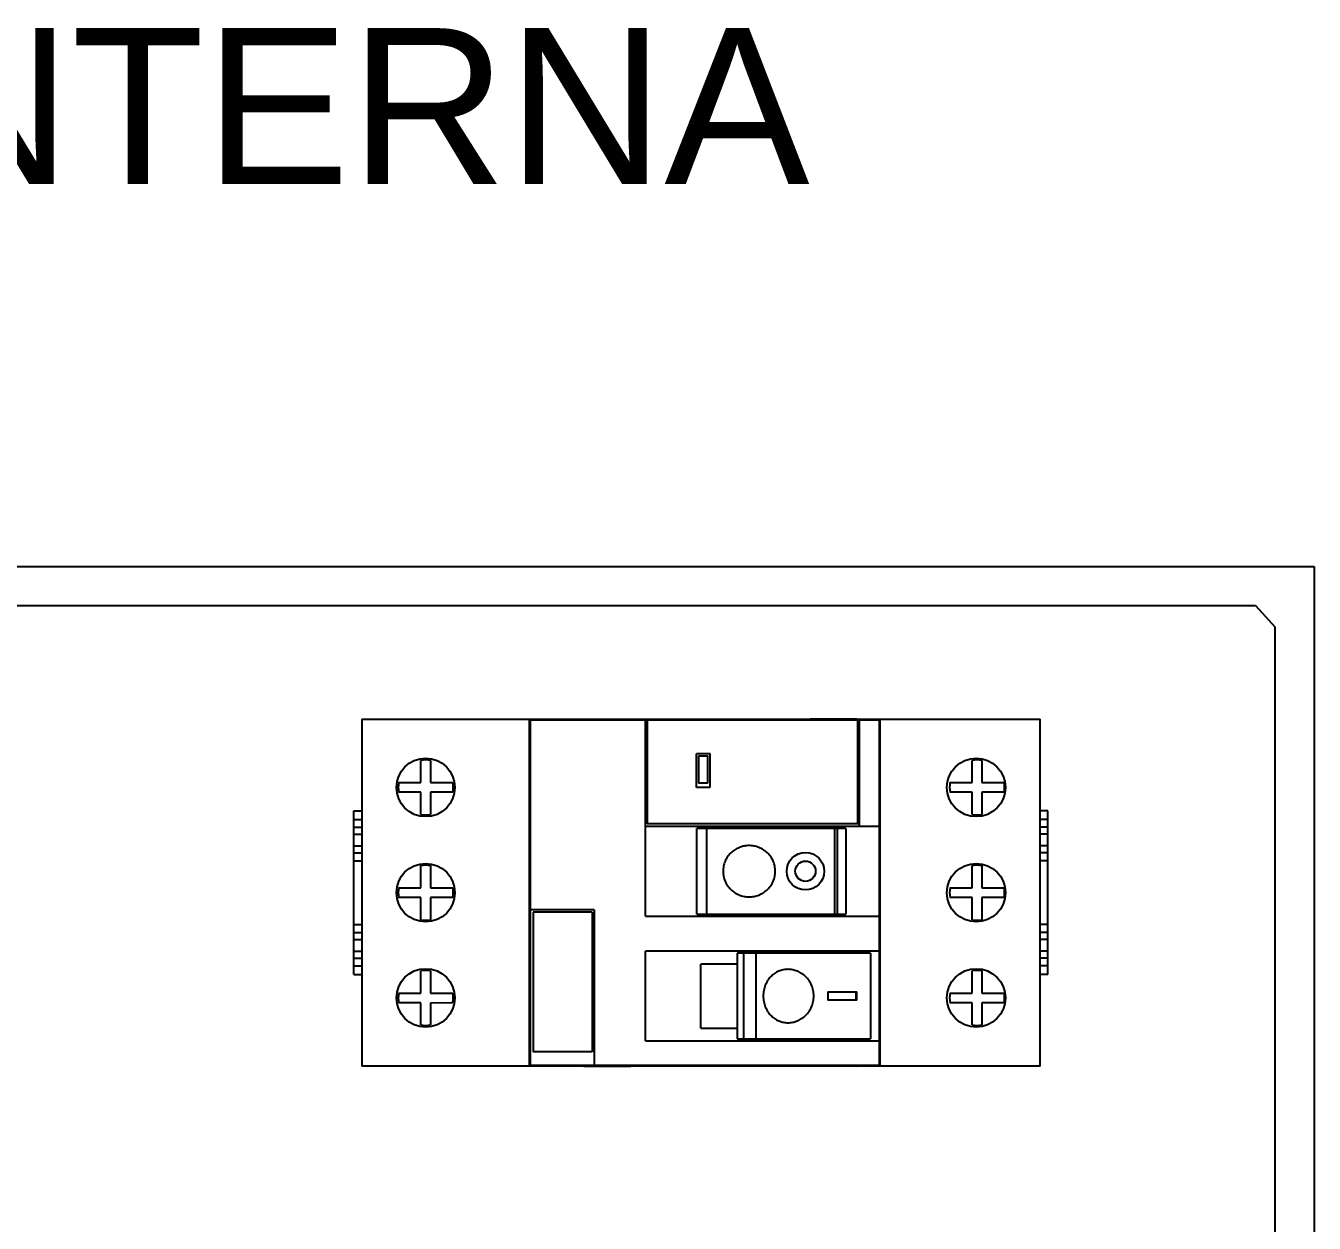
# Model space of a CAD drawing. Header units: millimetres. Extents: x -72 to 2978, y -1067 to 2817.
# Drawn here: x 1569 to 1734.2, y 240.7 to 394.3 of the extents above; entities that cross this region are included whole.
import ezdxf

# ---------------------------------------------------------------- set-up
doc = ezdxf.new("R2010")
doc.units = ezdxf.units.MM
doc.layers.add('00_COMPONENTS_1', color=7, linetype='Continuous')
doc.styles.get("Standard").update_dxf_attribs({"font": 'arial.ttf'})

msp = doc.modelspace()

# ---------------------------------------------------------------- linework, layer by layer
for p, q in [((1425.22, 324.88), (1734.21, 324.88)), ((1734.21, 324.88), (1734.21, 24.88)), ((1646.56, 305.22), (1640.56, 305.22)), ((1675.56, 305.32), (1669.56, 305.32)), ((1699.07, 260.82), (1612.07, 260.82)), ((1640.56, 260.82), (1646.56, 260.82)), ((1669.56, 260.92), (1675.56, 260.82))]:
    msp.add_line(p, q)
at = {"color": 30, "true_color": 0xf8991e}
for p, q in [((1434.49, 319.88), (1726.69, 319.88)), ((1726.69, 319.88), (1729.2, 317.11)), ((1729.18, 317.14), (1729.18, 30.72))]:
    msp.add_line(p, q, dxfattribs=at)
at = {"layer": '00_COMPONENTS_1', "color": 7}
for p, q in [((1612.07, 305.32), (1612.07, 260.82)), ((1612.07, 305.32), (1699.07, 305.32)), ((1633.57, 260.82), (1633.57, 305.32)), ((1633.67, 305.22), (1648.47, 305.22)), ((1633.67, 305.22), (1633.67, 260.92)), ((1648.47, 280.07), (1648.47, 305.22)), ((1648.67, 305.22), (1675.67, 305.22)), ((1648.67, 305.22), (1648.67, 291.9)), ((1675.67, 291.9), (1675.67, 305.22)), ((1675.67, 304.22), (1675.87, 304.22)), ((1675.87, 305.22), (1678.47, 305.22)), ((1675.87, 305.22), (1675.87, 291.57)), ((1678.47, 260.92), (1678.47, 305.22)), ((1678.57, 260.82), (1678.57, 305.32)), ((1699.07, 260.82), (1699.07, 305.32)), ((1656.73, 300.89), (1655.01, 300.89)), ((1619.64, 297.2), (1619.64, 300.04)), ((1620.9, 300.04), (1620.9, 297.2)), ((1655.27, 300.61), (1656.47, 300.61)), ((1655.27, 300.61), (1655.27, 297.11)), ((1656.47, 297.11), (1656.47, 300.61)), ((1690.35, 297.19), (1690.35, 300.04)), ((1691.6, 300.04), (1691.6, 297.19)), ((1616.8, 297.2), (1619.64, 297.2)), ((1619.64, 295.94), (1616.8, 295.94)), ((1619.64, 293.1), (1619.64, 295.94)), ((1620.9, 297.2), (1623.74, 297.2)), ((1620.9, 295.94), (1620.9, 293.1)), ((1623.74, 295.94), (1620.9, 295.94)), ((1655.02, 296.58), (1656.72, 296.58)), ((1656.47, 297.11), (1655.27, 297.11)), ((1687.5, 297.19), (1690.35, 297.19)), ((1690.35, 295.94), (1687.5, 295.94)), ((1690.35, 293.1), (1690.35, 295.94)), ((1691.6, 297.19), (1694.44, 297.19)), ((1694.44, 295.94), (1691.6, 295.94)), ((1691.6, 295.94), (1691.6, 293.1)), ((1611.07, 272.57), (1611.07, 293.57)), ((1611.07, 293.57), (1612.07, 293.57)), ((1611.07, 292.47), (1612.07, 292.47)), ((1700.07, 293.57), (1699.07, 293.57)), ((1700.07, 292.47), (1699.07, 292.47)), ((1700.07, 272.57), (1700.07, 293.57)), ((1611.07, 291.47), (1612.07, 291.47)), ((1678.47, 291.57), (1648.47, 291.57)), ((1675.67, 291.9), (1648.67, 291.9)), ((1674.13, 291.32), (1655.03, 291.32)), ((1655.03, 280.32), (1655.03, 291.32)), ((1656.27, 291.32), (1656.27, 280.32)), ((1672.73, 280.32), (1672.73, 291.32)), ((1673.03, 291.32), (1673.03, 280.32)), ((1674.13, 291.32), (1674.13, 280.32)), ((1675.87, 291.9), (1675.67, 291.9)), ((1700.07, 291.47), (1699.07, 291.47)), ((1611.07, 290.57), (1612.07, 290.57)), ((1700.07, 290.57), (1699.07, 290.57)), ((1611.07, 289.07), (1612.07, 289.07)), ((1611.07, 288.17), (1612.07, 288.17)), ((1700.07, 289.07), (1699.07, 289.07)), ((1700.07, 288.17), (1699.07, 288.17)), ((1611.07, 287.17), (1612.07, 287.17)), ((1619.64, 283.7), (1619.64, 286.54)), ((1620.9, 286.54), (1620.9, 283.7)), ((1690.34, 283.7), (1690.34, 286.54)), ((1691.6, 286.54), (1691.6, 283.7)), ((1700.07, 287.17), (1699.07, 287.17)), ((1616.8, 283.7), (1619.64, 283.7)), ((1620.9, 283.7), (1623.74, 283.7)), ((1687.5, 283.7), (1690.34, 283.7)), ((1691.6, 283.7), (1694.44, 283.7)), ((1619.64, 282.44), (1616.8, 282.44)), ((1619.64, 279.6), (1619.64, 282.44)), ((1620.9, 282.44), (1620.9, 279.6)), ((1623.74, 282.44), (1620.9, 282.44)), ((1690.34, 282.44), (1687.5, 282.44)), ((1690.34, 279.6), (1690.34, 282.44)), ((1694.44, 282.44), (1691.6, 282.44)), ((1691.6, 282.44), (1691.6, 279.6)), ((1641.89, 280.87), (1633.67, 280.87)), ((1634.07, 280.59), (1634.07, 262.64)), ((1641.62, 280.59), (1634.07, 280.59)), ((1641.62, 280.59), (1641.62, 262.64)), ((1641.89, 280.87), (1641.89, 260.92)), ((1648.47, 280.07), (1678.47, 280.07)), ((1655.03, 280.32), (1674.13, 280.32)), ((1611.07, 278.97), (1612.07, 278.97)), ((1611.07, 277.97), (1612.07, 277.97)), ((1700.07, 278.97), (1699.07, 278.97)), ((1700.07, 277.97), (1699.07, 277.97)), ((1611.07, 277.07), (1612.07, 277.07)), ((1700.07, 277.07), (1699.07, 277.07)), ((1611.07, 275.57), (1612.07, 275.57)), ((1611.07, 274.67), (1612.07, 274.67)), ((1648.47, 264.07), (1648.47, 275.57)), ((1678.47, 275.57), (1648.47, 275.57)), ((1660.23, 275.32), (1660.23, 264.32)), ((1677.32, 275.32), (1660.23, 275.32)), ((1661.07, 264.32), (1661.07, 275.32)), ((1662.6, 275.32), (1662.6, 264.32)), ((1677.32, 275.32), (1677.32, 264.32)), ((1700.07, 275.57), (1699.07, 275.57)), ((1700.07, 274.67), (1699.07, 274.67)), ((1611.07, 273.67), (1612.07, 273.67)), ((1619.64, 270.2), (1619.64, 273.04)), ((1620.9, 273.04), (1620.9, 270.2)), ((1655.55, 265.71), (1655.55, 273.91)), ((1660.23, 273.91), (1655.55, 273.91)), ((1660.23, 273.92), (1657.49, 273.92)), ((1690.34, 270.2), (1690.34, 273.04)), ((1691.6, 273.04), (1691.6, 270.2)), ((1700.07, 273.67), (1699.07, 273.67)), ((1611.07, 272.57), (1612.07, 272.57)), ((1700.07, 272.57), (1699.07, 272.57)), ((1616.8, 270.2), (1619.64, 270.2)), ((1620.9, 270.2), (1623.74, 270.2)), ((1671.86, 270.37), (1675.57, 270.37)), ((1671.86, 270.37), (1671.86, 269.27)), ((1675.46, 269.27), (1675.46, 270.37)), ((1675.57, 269.27), (1675.57, 270.37)), ((1687.5, 270.2), (1690.34, 270.2)), ((1691.6, 270.2), (1694.44, 270.2)), ((1619.64, 268.94), (1616.8, 268.94)), ((1619.64, 266.1), (1619.64, 268.94)), ((1620.9, 268.94), (1623.74, 268.97)), ((1620.9, 268.94), (1620.9, 266.1)), ((1675.57, 269.27), (1671.86, 269.27)), ((1690.34, 268.94), (1687.5, 268.94)), ((1690.34, 266.1), (1690.34, 268.94)), ((1694.44, 268.94), (1691.6, 268.94)), ((1691.6, 268.94), (1691.6, 266.1)), ((1655.55, 265.71), (1660.23, 265.71)), ((1648.47, 264.07), (1678.47, 264.07)), ((1660.23, 264.32), (1677.32, 264.32)), ((1641.62, 262.64), (1634.07, 262.64)), ((1699.07, 260.82), (1612.07, 260.82)), ((1678.47, 260.92), (1633.67, 260.92))]:
    msp.add_line(p, q, dxfattribs=at)
for centre, radius in [((1620.27, 296.57), 3.75), ((1690.87, 296.57), 3.75), ((1668.97, 285.82), 2.4), ((1620.27, 283.07), 3.75), ((1668.97, 285.82), 1.3), ((1690.87, 283.07), 3.75), ((1620.27, 269.57), 3.75), ((1690.87, 269.57), 3.75)]:
    msp.add_circle(centre, radius, dxfattribs=at)
for centre, radius, start, end in [((1207.22, 298.57), 447.8, 359.7448, 0.2964), ((2103.78, 298.57), 447.06, 179.7031, 180.2557), ((1620.27, 296.57), 3.52, 79.7046, 100.2954), ((1690.97, 296.57), 3.52, 79.7046, 100.1303), ((1620.27, 296.57), 3.52, 169.7046, 190.2954), ((1620.27, 296.57), 3.52, 349.7046, 10.2954), ((1690.97, 296.57), 3.52, 169.7872, 190.2954), ((1690.97, 296.57), 3.52, 349.7046, 10.2128), ((1620.27, 296.57), 3.52, 259.7046, 280.2954), ((1690.97, 296.57), 3.52, 259.8697, 280.2954), ((1620.27, 283.07), 3.52, 79.7046, 100.2954), ((1690.97, 283.07), 3.52, 79.7046, 100.2954), ((1620.27, 283.07), 3.52, 169.7046, 190.2954), ((1620.27, 283.07), 3.52, 349.7046, 10.2954), ((1690.97, 283.07), 3.52, 169.7046, 190.2954), ((1690.97, 283.07), 3.52, 349.7046, 10.2954), ((1620.27, 283.07), 3.52, 259.7046, 280.2954), ((1690.97, 283.07), 3.52, 259.7046, 280.2954), ((1620.27, 269.57), 3.52, 79.7046, 100.2954), ((1690.97, 269.57), 3.52, 79.7046, 100.2954), ((1620.27, 269.57), 3.52, 169.7046, 190.3517), ((1620.27, 269.57), 3.52, 350.1573, 10.2954), ((1690.97, 269.57), 3.52, 169.7046, 190.2954), ((1690.97, 269.57), 3.52, 349.7046, 10.2954), ((1620.27, 269.57), 3.52, 259.7046, 280.2954), ((1690.97, 269.57), 3.52, 259.7046, 280.2954)]:
    msp.add_arc(centre, radius, start, end, dxfattribs=at)
for points, knots in [([(1665.1, 285.82), (1665.1, 286.04), (1665.05, 286.47), (1664.86, 287.1), (1664.54, 287.68), (1664.11, 288.18), (1663.6, 288.58), (1663.01, 288.88), (1662.39, 289.07), (1661.74, 289.13), (1661.09, 289.07), (1660.46, 288.88), (1659.89, 288.58), (1659.38, 288.18), (1658.96, 287.68), (1658.64, 287.1), (1658.45, 286.47), (1658.4, 286.04), (1658.4, 285.82)], [0, 0, 0, 0, 0.062767, 0.12557, 0.188302, 0.250997, 0.313624, 0.376154, 0.438571, 0.50087, 0.563075, 0.625225, 0.687384, 0.74962, 0.811997, 0.874531, 0.937246, 1, 1, 1, 1]), ([(1658.4, 285.82), (1658.4, 285.6), (1658.45, 285.16), (1658.64, 284.54), (1658.96, 283.96), (1659.38, 283.46), (1659.89, 283.05), (1660.46, 282.75), (1661.09, 282.57), (1661.74, 282.51), (1662.39, 282.57), (1663.01, 282.75), (1663.6, 283.05), (1664.11, 283.46), (1664.54, 283.96), (1664.86, 284.54), (1665.05, 285.16), (1665.1, 285.6), (1665.1, 285.82)], [0, 0, 0, 0, 0.062765, 0.125469, 0.187998, 0.250369, 0.312596, 0.374747, 0.4369, 0.499102, 0.561404, 0.623825, 0.686359, 0.748992, 0.811686, 0.874433, 0.937222, 1, 1, 1, 1]), ([(1670.04, 269.82), (1670.04, 270.06), (1669.99, 270.53), (1669.78, 271.2), (1669.45, 271.8), (1669.01, 272.32), (1668.5, 272.73), (1667.93, 273.02), (1667.34, 273.2), (1666.73, 273.26), (1666.12, 273.2), (1665.54, 273.02), (1665, 272.73), (1664.51, 272.32), (1664.1, 271.8), (1663.8, 271.2), (1663.6, 270.53), (1663.56, 270.06), (1663.56, 269.82)], [0, 0, 0, 0, 0.067846, 0.134947, 0.200689, 0.26474, 0.326957, 0.387455, 0.446498, 0.504506, 0.562043, 0.619762, 0.678378, 0.738596, 0.80093, 0.865551, 0.932196, 1, 1, 1, 1]), ([(1663.56, 269.82), (1663.56, 269.58), (1663.6, 269.11), (1663.8, 268.44), (1664.1, 267.84), (1664.51, 267.32), (1665, 266.91), (1665.54, 266.61), (1666.12, 266.43), (1666.73, 266.37), (1667.34, 266.43), (1667.93, 266.61), (1668.5, 266.91), (1669.01, 267.32), (1669.45, 267.83), (1669.78, 268.44), (1669.99, 269.11), (1670.04, 269.58), (1670.04, 269.82)], [0, 0, 0, 0, 0.067788, 0.134409, 0.199019, 0.261343, 0.321544, 0.380152, 0.437862, 0.49539, 0.553405, 0.612453, 0.672956, 0.735192, 0.799252, 0.865006, 0.932137, 1, 1, 1, 1])]:
    msp.add_open_spline(points, degree=3, knots=knots, dxfattribs=at)

# ---------------------------------------------------------------- texts
at = {"color": 6, "insert": (1458.4, 393.95), "char_height": 20, "attachment_point": 1}
msp.add_mtext_dynamic_manual_height_columns('{\\C256;VISTA INTERNA}', width=227.5814, gutter_width=12.5, heights=[0], dxfattribs=at)

doc.saveas('drawing.dxf')
